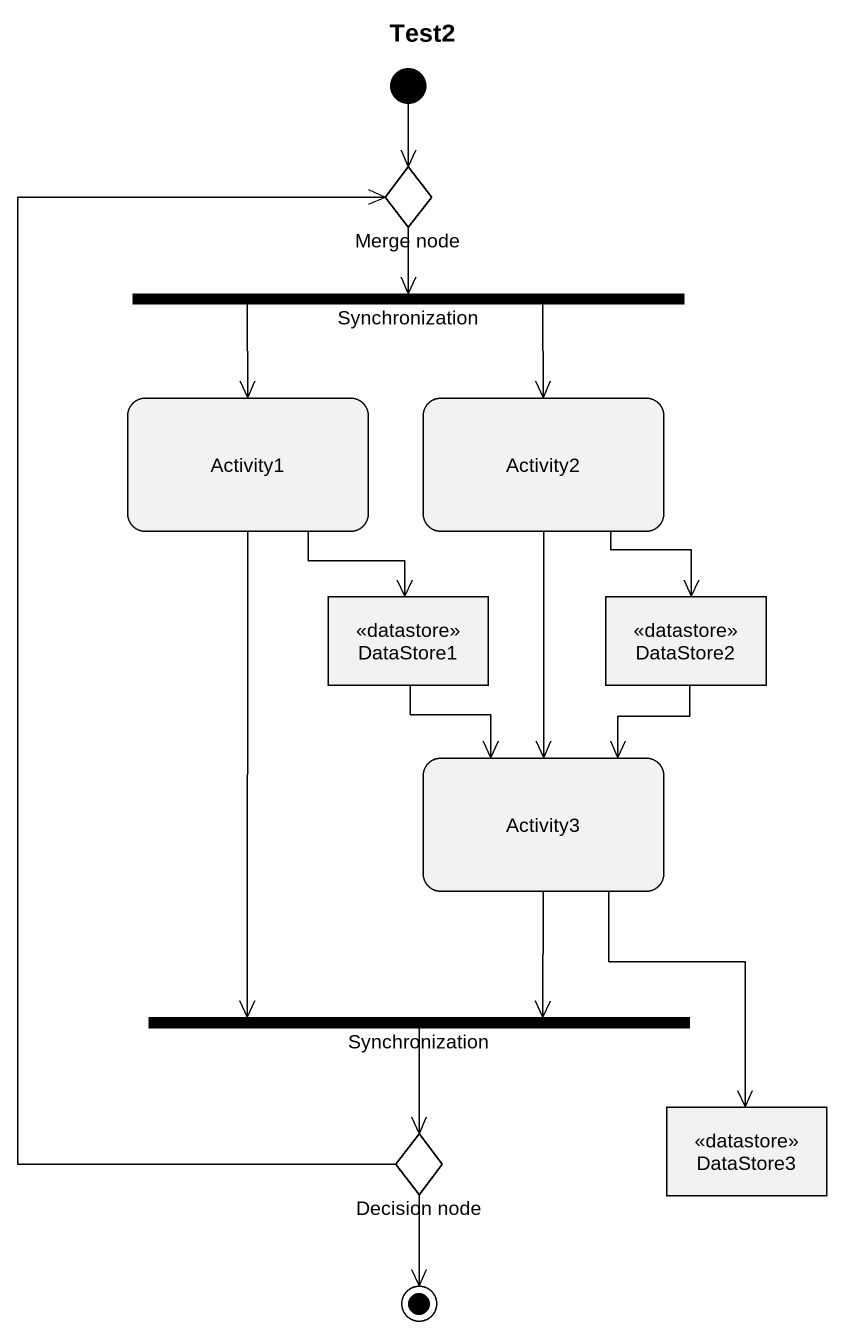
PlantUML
@startuml
title Test2
hide empty description
state "Merge node" as Merge_node <<choice>>
state Synchronization <<fork>> #FCF2E3
state Activity1
state Activity2
state DataStore1 <<datastore>>
state DataStore2 <<datastore>>
state Activity3
state "Synchronization" as Synchronization_2 <<join>>
state DataStore3 <<datastore>>
state "Decision node" as Decision_node <<choice>>
[*] --> Merge_node
Merge_node --> Synchronization
Synchronization --> Activity1
Synchronization --> Activity2
Activity1 --> DataStore1
Activity1 --> Synchronization_2
Activity2 --> DataStore2
Activity2 --> Activity3
DataStore1 --> Activity3
DataStore2 --> Activity3
Activity3 --> Synchronization_2
Activity3 --> DataStore3
Synchronization_2 --> Decision_node
Decision_node -up-> Merge_node
Decision_node --> [*]
@enduml
